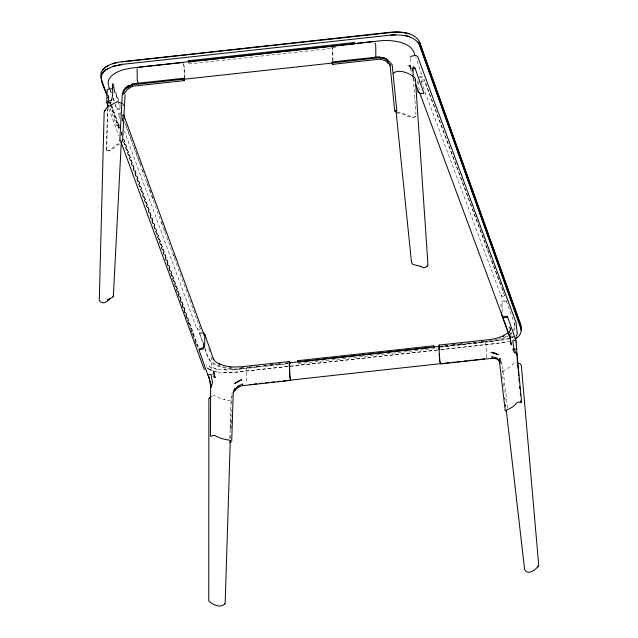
<?xml version="1.0" encoding="UTF-8"?>
<svg xmlns="http://www.w3.org/2000/svg" width="638" height="638" viewBox="0 0 638 638"><rect width="100%" height="100%" fill="white"/><g stroke="black" fill="none" stroke-linecap="round" stroke-linejoin="round"><path stroke-width="0.48" stroke-dasharray="3.19 2.39" d="M119.689 118.301L118.365 113.46L121.124 112.751M119.761 125.144L116.443 125.694L116.467 124.737L119.354 124.274M122.153 120.965L122.281 115.287M211.88 356.905L211.306 369.171L210.349 370.04L207.765 370.383M119.641 144.005C114.457 145.177 112.296 153.016 106.227 150.472L106.698 149.986L107.814 108.229M202.677 342.75L199.423 333.499L199.447 332.55L201.648 332.518M119.777 109.321L116.89 109.273L115.59 104.616M229.839 438.314L231.251 393.67M230.358 438.593L230.477 434.606M230.669 428.632L231.267 409.708M231.004 429.23L231.283 420.306M231.817 403.439L232.128 393.518M106.227 150.472L107.599 109.417M121.659 135.096L121.858 131.125M122.368 121.212L122.679 115.263M121.866 135.774L122.025 132.816M122.671 120.965L122.831 118.006M123.477 106.155L123.581 104.177M487.257 248.477L424.445 79.989L421.614 79.949L421.224 81.656L501.38 296.686L504.554 296.439L504.602 295.027M423.895 79.766L424.445 79.989M486.579 357.168L486.044 344.4L484.577 341.936L481.196 341.832M421.136 80.595L421.614 79.949M421.224 81.656L424.589 81.13L504.746 296.16M504.666 295.203L504.203 295.569L504.14 295.139M118.317 114.569L121.037 114.122M501.954 372.584L502.481 371.316M434.582 348.531L298.632 363.66L297.547 362.376M110.733 102.024L110.454 103.316L111.666 102.614M118.333 113.604L118.875 112.998M231.817 393.175L232.16 392.522M508.406 333.578L510.328 330.508M513.694 330.356L514.611 328.889L514.403 323.418L506.117 300.275L503.932 300.769A3.7 3.198 -17.1 0 0 500.846 303.632L501.34 309.247M486.02 358.205L486.459 357.599M502.577 371.188L507.146 368.931L511.74 365.63L513.694 363.022L515.073 362.583L517.123 363.03M502.106 371.826L502.864 370.806M410.888 68.593L411.414 68.178M509.539 334.95L506.468 337.151L499.004 340.062L491.507 341.521L439.909 347.12M510.312 334.4L511.843 333.299M407.802 65.69L408.559 65.22M413.249 78.338L416.104 116.61C409.7 120.159 403.91 112.232 397.163 113.062M513.598 339.536L515.201 338.611M247.855 367.456L246.483 368.581L246.228 369.817L246.699 381.022L247.52 383.366M212.478 395.959C216.729 394.34 220.357 400.353 224.847 399.795L224.409 399.667L230.095 400.616L231.482 402.73M511.261 337.558L513.598 336.617M509.929 341.155L500.742 343.124L438.481 349.967M508.837 338.419L500.639 340.062L440.356 346.681M419.541 77.852L422.388 77.126L422.292 76.193L415.785 57.699M422.292 76.193L420.115 76.712A3.7 3.19 -19.7 0 0 418.695 77.294M494.259 340.006L497.058 339.456M505.511 342.207L438.521 349.871M108.157 102.551L110.645 102.136M335.891 47.053L323.657 49.317L189.422 63.856L188.76 63.617L188.322 62.293M513.662 336.84L511.237 337.047M244.099 367.655L238.907 367.911M248.541 367.065L250.925 366.906M255.806 366.364L258.733 366.045M263.614 365.51L265.567 365.295M270.01 364.713L273.375 364.434M277.275 364.011L280.202 363.684M285.082 363.15L288.009 362.831M231.881 369.984L288.209 363.78M440.38 347.016L505.432 339.703A25.137 12.266 -1.9 0 0 513.518 337.031M437.493 350.079L231.945 372.672L222.255 372.815L214.934 371.515M444.718 345.621L447.645 345.302M452.007 344.735L454.455 344.568M459.32 344.034L462.247 343.722M467.112 343.188L470.031 342.877M473.42 342.415L476.849 342.135M481.212 341.569L484.633 341.29M488.533 340.867L491.451 340.548M249.251 367.249L255.176 366.603M256.157 366.491L260.113 366.06M264.06 365.63L268.989 365.088M269.978 364.976L276.884 364.218M277.873 364.115L281.821 363.676M285.768 363.245L287.746 363.03M439.741 346.378L443.689 345.94M444.678 345.836L451.584 345.078M452.573 344.967L458.499 344.321M459.488 344.209L466.394 343.451M467.383 343.348L480.215 341.936M288.161 363.389L231.825 369.569L222.12 369.625M437.532 349.975L231.969 372.496L222.199 372.624M200.149 329.974L197.23 329.886L124.466 131.348M242.201 368.836C233.468 369.561 224.568 368.884 216.386 365.566C209.288 362.998 206.744 355.9 204.95 349.217M116.921 108.316L119.123 108.308A3.7 3.198 -17.1 0 1 120.582 108.596M199.423 333.499L202.294 333.522M227.008 370.08L217.502 369.147L209.463 366.587M229.736 367.632L232.415 367.966M214.105 371.308L217.63 372.129M106.698 149.986L108.994 150.369L111.211 149.627A27.346 13.342 -1.9 0 1 121.236 142.481M217.359 369.474L209.392 366.914L206.337 365.008M113.022 98.531L113.851 98.77L113.325 98.108M500.79 363.987L501.588 364.298L500.112 361.547M209.527 369.593L206.417 367.592L212.486 370.806M212.358 370.734L206.776 367.831M416.104 116.61L415.33 116.26L413.791 117.025A2.536 1.236 -1.9 0 1 411.414 117.049A27.346 13.342 -1.9 0 0 397.299 112.511M410.067 67.62L410.521 68.051M114.178 89.464L118.397 100.349M500.862 360.781L502.345 363.899L507.537 407.937M487.599 249.41L490.375 256.859M491.762 260.583L500.79 284.787M502.178 288.512L503.215 291.303M125.774 124.282L129.187 133.597M129.53 134.53L132.257 141.987M133.629 145.719L140.464 164.357M142.513 169.955L143.534 172.746M147.29 183.002L148.319 185.802M149.683 189.526L150.712 192.325M152.075 196.049L153.096 198.849M161.637 222.152L162.666 224.943M164.03 228.675L165.059 231.474M173.6 254.769L174.621 257.569M122.033 115.287L122.719 117.153M124.426 121.81L196.855 319.415M197.19 320.348L200.611 329.671M119.753 104.082L120.438 105.948M108.851 108.651L118.724 135.727M118.74 100.373L114.098 87.414L114.043 85.564M114.027 90.437L120.319 108.021M110.294 89.806L111.618 93.507M113.277 98.132L114.266 100.916M109.927 89.83L111.586 94.464M113.245 99.089L113.907 100.94M115.231 104.64L116.89 109.273M123.573 139.116L198.713 348.268M107.83 95.277L110.845 103.667M111.179 104.6L119.553 127.919M121.228 132.584L121.898 134.451M123.756 141.979L194.04 338.244M195.38 341.976L197.389 347.582M107.591 96.984L109.935 103.531M110.27 104.472L118.979 128.796M123.668 141.891L187.891 321.313M188.226 322.246L189.231 325.045M190.563 328.777L193.242 336.25M194.574 339.982L196.584 345.581M110.151 108.109L116.443 125.694M108.037 95.006L109.704 99.68M112.041 106.219L119.705 127.72M121.372 132.393L122.041 134.267M123.708 138.94L198.49 348.555M107.734 97.12L110.071 103.659M110.406 104.6L119.083 128.892M410.433 66.408L411.079 68.258M409.947 68.019L411.574 72.644M413.528 78.195L414.828 81.895M208.706 348.85L209.687 351.618M199.447 332.55L202.701 341.793M204.981 348.268L208.235 357.511L210.835 361.1A29.723 14.499 -1.9 0 0 226.825 367.56M183.194 63.361L184.087 67.453L184.358 78.929M331.784 46.127L332.183 47.435A3.7 0.423 84.4 0 1 332.741 51.518L332.972 60.682M331.784 47.037L332.581 51.136L332.821 60.706M122.99 104.576L123.19 105.342M200.077 328.131L200.157 328.905M212.725 373.653L213.826 378.151L213.403 376.372M504.77 398.04L505.001 399.994M505.575 404.891L505.806 406.845M502.409 376.548L502.64 378.525M503.207 383.478L503.549 386.445M504.004 390.408L504.235 392.386M504.802 397.338L505.033 399.316M505.599 404.269L505.83 406.246M506.117 300.275L506.213 301.208L503.35 301.894L501.915 303.664L502.656 311.504M510.296 327.78L511.126 336.601M418.297 81.584L419.222 91.378M410.082 58.6L410.633 64.51M410.728 65.491L411 68.441M509.706 333.323L509.124 326.768L509.236 330.476M417.124 80.547L417.619 86.162M152.035 218.403L152.123 221.418M510.225 327.765L510.304 330.667M184.542 78.825L184.27 67.827A3.7 0.502 83.7 0 0 183.64 63.752M514.403 323.418A29.723 14.499 -1.9 0 1 513.486 330.197M511.756 332.35A29.723 14.499 -1.9 0 1 510.472 333.522M506.381 336.194A29.723 14.499 -1.9 0 1 498.932 339.097M242.145 367.871A29.723 14.499 -1.9 0 1 239.378 368.102M231.841 368.102A29.723 14.499 -1.9 0 1 227.806 367.703M501.324 295.434C501.843 296.782 502.234 294.277 501.324 295.434M197.302 328.722C197.708 330.109 198.338 327.653 197.302 328.722"/><path stroke-width="0.96" d="M203.091 332.781A3.7 3.19 -19.7 0 1 204.886 334.719L204.646 346.083A3.732 3.222 -19.7 0 1 202.278 349.345L198.976 349.935L207.765 374.905A11.324 3.174 82.3 0 1 210.133 383.135L210.644 386.78L210.412 435.993L211.186 436.344L212.725 435.579A2.536 1.236 -1.9 0 1 215.102 435.555A27.346 13.342 -1.9 0 0 229.217 440.092L230.23 440.507L230.278 441.791M107.838 107.232L107.918 100.932L110.581 100.66L111.833 99.664L111.546 100.046L112.599 95.572L112.926 83.785L113.03 87.653M203.61 342.909L203.506 346.881L202.876 347.83L199 348.978M230.294 440.587L225.174 602.95L224.64 603.971M231.722 441.033L233.261 392.426L234.465 388.542L235.262 389.411L234.975 390.608A11.317 10.144 -3.7 0 1 242.887 385.639M121.3 142.035L113.373 295.761L112.838 296.782M121.236 142.481A2.536 1.236 -1.9 0 0 121.308 141.317L119.816 140.607L122.329 94.201L123.581 90.141L125.798 87.446L128.669 85.293M122.544 141.365L125.056 94.966M499.626 363.142L499.985 358.381L499.626 363.142L505.272 411.087M439.207 346.306L439.263 349.815M297.978 360.693L297.499 361.283L298.01 360.661L433.489 345.836L434.111 346.346L433.489 345.836M184.358 78.929L184.119 79.543L183.553 78.291L131.954 83.881M188.784 60.738L188.298 61.352L188.816 60.73L353.899 42.594L354.505 43.097L353.899 42.594M106.897 107.734L104.161 112.041L99.281 300.123C101.633 305.538 107.846 301.646 110.079 298.281L107.447 300.171L112.455 297.3L113.213 296.271M209.4 398.168L208.881 399.436L208.746 600.773C211.76 604.505 221.306 608.915 225.015 603.46M137.114 68.8L137.21 80.141L138.031 82.78M375.838 56.862L375.742 45.521L374.921 42.882M520.959 329.455L521.118 325.667L419.421 41.558C413.767 31.86 400.409 31.549 390.448 32.227L121.643 61.758C114.984 62.683 107.934 64.358 103.045 69.287M411.973 71.121L413.257 66.926L414.046 66.671M427.42 265.735L427.946 264.722L415.362 78.562C412.483 74.207 398.008 67.851 393.263 73.529M538.185 566.281L538.719 565.26L521.382 365.845L520.528 364.027L517.936 363.221M394.794 111.57L390.129 65.826L390.552 64.988L385.942 61.096L380.575 59.055L332.757 64.31L332.183 62.883L332.175 61.966L379.993 56.718M233.317 392.49L237.105 386.971L242.304 383.845L242.887 385.639L290.705 380.392L289.851 375.638L289.524 362.567L290.019 363.58L289.572 361.794A3.7 0.423 84.4 0 0 289.189 362.807L289.652 374.41A3.732 0.431 84.4 0 0 290.123 378.589L290.705 380.392M410.282 57.276L411.598 56.136L415.37 55.482M104.776 110.645L105.063 110.254L104.305 111.283M209.495 398.04L211.13 396.804M396.007 110.972L411.518 262.545L412.898 264.411L420.817 266.413L420.378 266.285L423.584 267.808L425.394 267.434L427.324 265.863M506.285 410.21L524.627 569.622C527.746 575.715 535.394 569.997 538.097 566.408M209.025 398.678L209.782 397.657M427.037 266.253L427.795 265.233M537.802 566.799L538.568 565.77M235.27 388.757L239.402 385.663M506.5 411.135A2.536 1.236 -1.9 0 1 506.58 409.979A27.346 13.342 -1.9 0 0 516.597 402.833L518.814 402.084L521.11 402.474L521.581 401.988L516.908 353.213M231.211 442.03L229.712 442.286M395.305 110.573L396.804 110.318L392.139 64.582L386.572 58.879L383.478 57.388M396.804 110.318L395.887 111.467L396.286 112.089M516.182 336.274L517.259 333.985L516.014 322.437L417.683 56.646L416.112 55.538M188.346 62.133L195.707 61.168M507.497 332.972L503.007 336.194L503.773 335.66L497.249 338.204L490.781 339.464L439.175 345.062M107.28 107.216L117.097 101.657L122.337 103.523M125.925 88.618L131.38 85.348M210.644 386.78L211.33 386.373L212.542 382.617L211.066 374.315L207.765 374.905M127.799 87.47L131.938 85.013M515.36 338.682C519.005 336.912 522.195 332.829 520.903 328.618L419.509 44.253L418.201 42.06M515.201 338.611L516.804 337.693M108.532 65.467C104.345 67.349 99.552 71.512 101.131 76.616M108.899 68.394C95.038 72.7 103.484 85.978 106.921 95.118M119.816 140.607L120.574 140.208M132.616 86.21L127.385 89.424L123.892 94.121L123.094 93.81L124.37 90.588A11.324 9.155 -31.6 0 1 131.97 84.798L183.569 79.208L184.215 80.619L132.616 86.21L131.97 84.798M112.615 63.712L116.953 62.532M112.567 66.368L121.683 64.422L395.401 34.596M121.722 64.765C113.803 65.866 103.428 68.122 101.035 76.999L101.394 79.367L106.729 94.32M121.603 61.918L395.313 32.091A25.137 12.266 -1.9 0 1 408.862 33.878M354.226 43.663L379.602 40.872A29.723 14.499 -1.9 0 1 410.904 47.635L413.512 51.223L415.139 55.849M197.684 60.953L201.64 60.522M203.618 60.299L219.432 58.56M221.41 58.345L225.366 57.914M227.335 57.699L265.894 53.456M267.864 53.241L354.409 43.894M332.183 62.883L380.001 57.635A11.317 9.578 -3.4 0 1 388.207 61.695L387.936 63.098L388.709 63.385M289.373 361.515L241.555 366.77L233.42 367.025L225.645 366.045L219.001 363.915L219.839 364.41L215.173 361.483L213.028 358.532L213.674 359.688L204.886 334.719M139.036 67.142L372.696 41.677M183.186 62.452L131.588 68.035L124.107 69.502A29.723 14.499 -1.9 0 0 108.635 85.181M183.824 79.24L332.334 63.058M289.716 362.815L439.741 346.378M298.01 362.073L313.832 360.342M315.81 360.127L319.766 359.688M321.743 359.473L325.699 359.042M327.677 358.827L360.31 355.254M362.288 355.039L366.244 354.608M368.222 354.393L372.177 353.954M374.155 353.739L384.044 352.662M386.022 352.439L412.73 349.52M414.708 349.305L418.664 348.874M420.641 348.659L430.53 347.574M249.769 384.57L251.747 384.355M253.717 384.132L256.683 383.813M259.642 383.486L262.601 383.159M265.567 382.84L268.526 382.513M271.485 382.186L274.444 381.867M277.41 381.54L280.369 381.213M283.328 380.894L286.295 380.567M288.264 380.352L443.227 363.373M445.196 363.15L449.144 362.719M451.122 362.504L455.069 362.073M457.039 361.858L460.987 361.419M463.954 361.1L466.912 360.773M468.89 360.558L472.838 360.127M474.808 359.912L478.755 359.473M480.733 359.258L484.681 358.827M500.112 361.547A11.324 9.729 -36.7 0 0 492.217 358.325L440.619 363.923L439.957 362.137A3.732 0.502 83.7 0 1 439.43 357.958L438.952 346.354A3.7 0.502 83.7 0 1 439.415 345.333M390.552 35.313C400.425 34.388 413.615 34.923 419.198 44.508L521.214 328.363L521.565 330.803M413.464 68.473L415.123 68.37L423.911 93.339L420.594 93.555A3.732 3.222 -19.7 0 1 418.034 90.843M516.198 342.909L516.022 340.572L507.744 317.437L504.411 317.612A3.732 3.23 -17.1 0 1 501.835 314.869L501.588 312.062M516.022 340.572L512.697 340.748L514.037 349.042L516.006 353.101L514.316 352.934L512.808 349.169L516.684 349.002L516.365 345.302M433.497 347.247L434.151 347.431M112.902 88.746L108.667 89.009L107.224 90.038L106.65 102.295L108.165 106.785M404.707 35.353L408.942 36.382M520.672 401.749L521.581 401.988M381.755 57.595L384.507 58.576M495.503 357.607L497.744 358.484M503.717 316.233L507.657 316.504L507.744 317.437M509.666 335.947L510.209 336.505M204.359 369.745L121.108 142.266M389.18 64.199L390.129 65.826M499.873 362.248L496.954 358.492L491.555 356.538L492.217 358.325M380.001 57.635L380.575 59.055M332.175 61.966L332.669 63.226M439.997 361.419L440.571 362.95M419.613 92.534L509.315 335.014M123.501 114.354L204.24 335.612M419.429 42.307L520.799 325.484M502.218 316.105L510.496 339.241M108.604 86.13L109.6 88.905M415.801 84.671L418.408 92.071M208.833 376.372L211.417 387.13M510.121 338.004L511.166 344.775L509.953 336.138M439.797 360.382L439.423 353.564M516.94 355.837L516.652 348.803M517.115 357.822L517.474 361.794M517.737 364.769L518.096 368.74M518.359 371.715L518.71 375.686M518.981 378.661L519.244 381.636M519.691 386.596L519.866 388.582M520.313 393.542L520.488 395.528M520.935 400.489L521.11 402.474M516.118 342.159L516.421 345.796M413.177 77.358L413.049 69.151A11.324 2.6 77 0 1 415.123 68.37M332.916 64.255A3.732 0.431 84.4 0 1 332.757 64.31M184.542 78.825A3.732 0.502 83.7 0 1 184.215 80.619M107.798 103.308A11.317 0.423 -89.7 0 1 108.165 102.447M238.149 381.165L234.712 383.558L241.834 379.658L238.149 381.165M409.811 65.794L409.102 66.224L410.433 66.408L409.811 65.794M494.761 353.045L491.029 352.359L498.262 354.68L494.761 353.045M214.193 373.98L213.435 371.053L215.094 377.752L214.193 373.98"/></g></svg>
